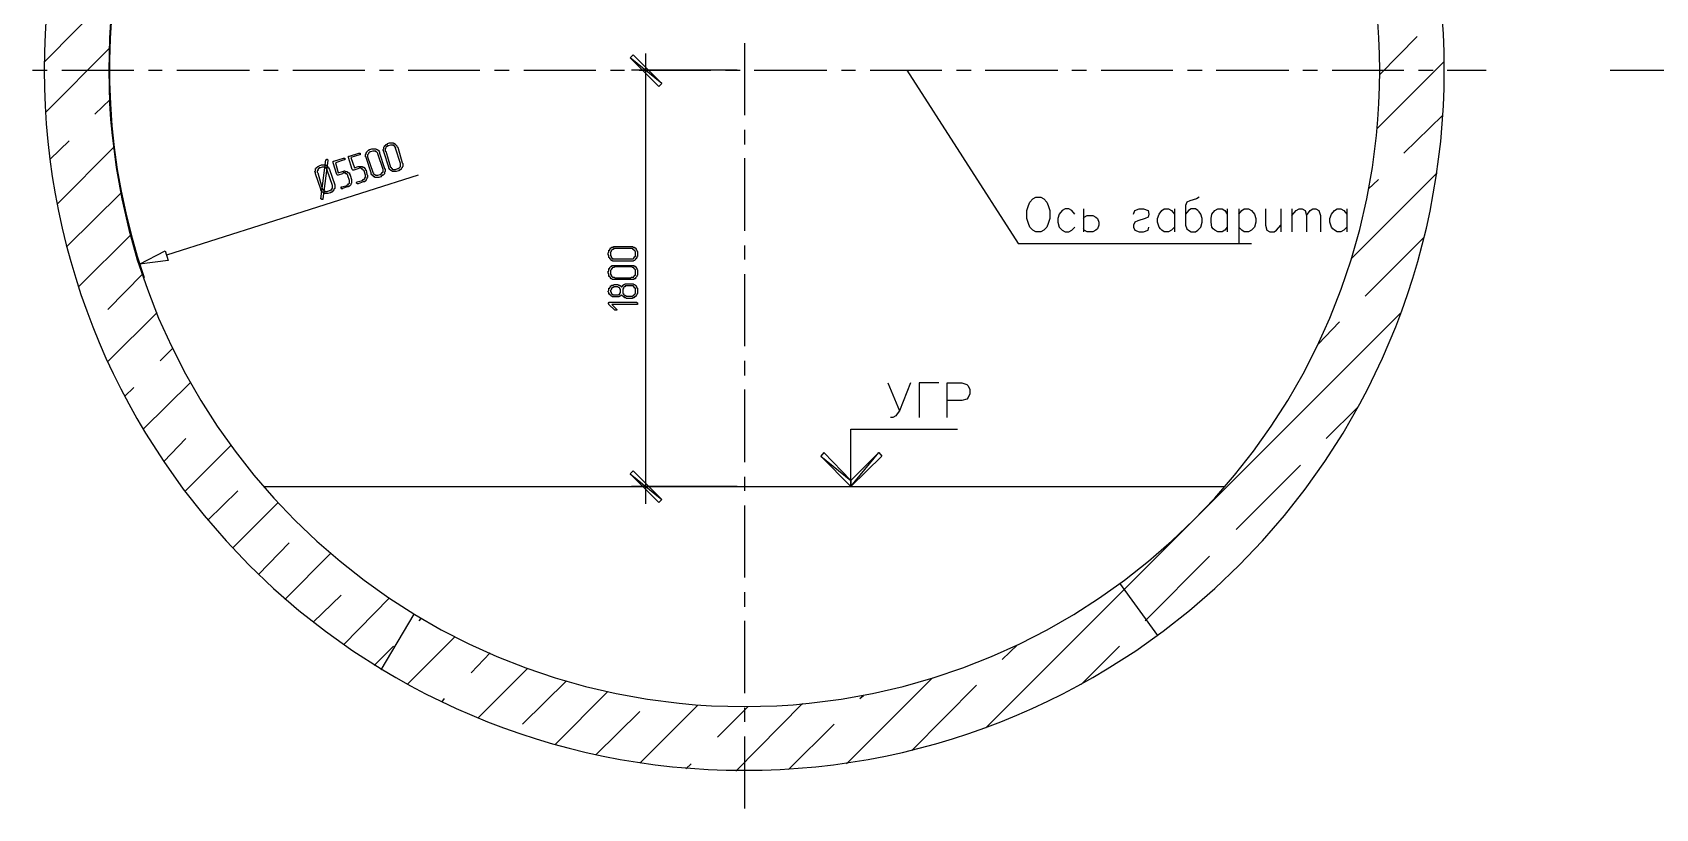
# Model space of a CAD drawing. Header units: millimetres. Extents: x 1 to 1188, y 1 to 840.
# Drawn here: x 574 to 714.5, y 200.3 to 267.4 of the extents above; entities that cross this region are included whole.
import ezdxf

# ---------------------------------------------------------------- set-up
doc = ezdxf.new("R2010")
doc.units = ezdxf.units.MM
doc.layers.add('GEOMETRY', color=7, linetype='Continuous')
doc.layers.add('TEXT_OUTLINE', color=7, linetype='Continuous')

msp = doc.modelspace()

# ---------------------------------------------------------------- linework, layer by layer
at = {"layer": 'GEOMETRY'}
for points in [[(575.06, 264.93), (580.52, 270.45)], [(690.63, 263.79), (693.87, 267.09)], [(575.13, 260.55), (580.65, 266.07)], [(627.07, 265.63), (627.07, 226.64)], [(635.64, 266.52), (635.64, 260.29)], [(690.38, 259.09), (696.22, 264.93)], [(573.98, 264.17), (575.25, 264.17)], [(576.52, 264.17), (582.75, 264.17)], [(584.02, 264.17), (585.22, 264.17)], [(586.49, 264.17), (592.78, 264.17)], [(593.99, 264.17), (595.26, 264.17)], [(596.53, 264.17), (602.75, 264.17)], [(604.02, 264.17), (605.23, 264.17)], [(606.5, 264.17), (612.72, 264.17)], [(613.99, 264.17), (615.26, 264.17)], [(616.53, 264.17), (622.75, 264.17)], [(624.02, 264.17), (625.23, 264.17)], [(635.01, 264.17), (625.86, 264.17)], [(626.5, 264.17), (632.72, 264.17)], [(633.99, 264.17), (635.26, 264.17)], [(636.47, 264.17), (642.75, 264.17)], [(644.02, 264.17), (645.23, 264.17)], [(646.5, 264.17), (652.72, 264.17)], [(649.68, 264.17), (659.33, 249.18), (679.52, 249.18)], [(653.99, 264.17), (655.26, 264.17)], [(656.47, 264.17), (662.76, 264.17)], [(663.96, 264.17), (665.23, 264.17)], [(666.5, 264.17), (672.73, 264.17)], [(674, 264.17), (675.27, 264.17)], [(676.47, 264.17), (682.76, 264.17)], [(683.97, 264.17), (685.24, 264.17)], [(686.51, 264.17), (692.73, 264.17)], [(694, 264.17), (695.27, 264.17)], [(696.48, 264.17), (699.84, 264.17)], [(710.57, 264.17), (718.38, 264.17)], [(579.38, 260.36), (580.71, 261.63)], [(692.73, 256.99), (696.09, 260.29)], [(635.64, 259.02), (635.64, 257.75)], [(575.51, 256.48), (577.16, 258.07)], [(576.14, 252.61), (581.03, 257.5)], [(635.64, 256.55), (635.64, 250.26)], [(607.38, 255.09), (585.6, 248.17)], [(688.16, 247.85), (695.59, 255.28)], [(689.62, 253.88), (690.51, 254.71)], [(576.97, 248.93), (581.67, 253.56)], [(675.01, 253.18), (674.76, 253.05), (674.19, 252.86), (673.93, 252.74), (673.81, 252.48), (673.81, 250.77), (673.93, 250.45), (674.06, 250.32), (674.31, 250.2), (674.69, 250.2), (674.88, 250.32), (675.14, 250.58), (675.27, 251.02), (675.27, 251.34), (675.14, 251.72), (675.01, 251.91), (674.88, 252.04), (674.69, 252.17), (674.31, 252.17), (674.06, 252.04), (673.81, 251.72)], [(664.22, 251.72), (663.96, 252.04), (663.71, 252.17), (663.39, 252.17), (663.14, 252.04), (662.88, 251.72), (662.76, 251.34), (662.76, 251.02), (662.88, 250.58), (663.14, 250.32), (663.39, 250.2), (663.71, 250.2), (663.96, 250.32), (664.22, 250.58)], [(664.98, 252.17), (664.98, 250.2)], [(664.98, 251.34), (665.04, 251.47), (665.3, 251.59), (665.8, 251.59), (666.06, 251.47), (666.19, 251.34), (666.31, 251.02), (666.31, 250.77), (666.19, 250.45), (666.06, 250.32), (665.8, 250.2), (665.3, 250.2), (665.04, 250.32), (664.98, 250.45)], [(669.3, 251.72), (669.42, 252.04), (669.81, 252.17), (670.19, 252.17), (670.57, 252.04), (670.63, 251.72), (670.57, 251.47), (670.31, 251.34), (669.68, 251.15), (669.42, 251.02), (669.3, 250.77), (669.3, 250.58), (669.42, 250.32), (669.81, 250.2), (670.19, 250.2), (670.57, 250.32), (670.63, 250.58)], [(672.85, 250.58), (672.6, 250.32), (672.34, 250.2), (671.96, 250.2), (671.77, 250.32), (671.65, 250.45), (671.52, 250.58), (671.39, 251.02), (671.39, 251.34), (671.52, 251.72), (671.77, 252.04), (671.96, 252.17), (672.34, 252.17), (672.6, 252.04), (672.85, 251.72)], [(672.85, 252.17), (672.85, 250.2)], [(677.43, 250.58), (677.23, 250.32), (676.98, 250.2), (676.6, 250.2), (676.35, 250.32), (676.22, 250.45), (676.09, 250.58), (676.03, 251.02), (676.03, 251.34), (676.09, 251.72), (676.35, 252.04), (676.6, 252.17), (676.98, 252.17), (677.23, 252.04), (677.43, 251.72)], [(677.43, 252.17), (677.43, 250.2)], [(678.44, 252.17), (678.44, 249.18)], [(678.44, 251.72), (678.69, 252.04), (678.89, 252.17), (679.27, 252.17), (679.52, 252.04), (679.78, 251.72), (679.9, 251.34), (679.9, 251.02), (679.78, 250.58), (679.52, 250.32), (679.27, 250.2), (678.89, 250.2), (678.69, 250.32), (678.44, 250.58)], [(680.73, 252.17), (680.73, 250.77), (680.85, 250.32), (681.11, 250.2), (681.49, 250.2), (681.68, 250.32), (682.06, 250.77)], [(682.06, 252.17), (682.06, 250.2)], [(683.01, 252.17), (683.01, 250.2)], [(683.01, 251.59), (683.39, 252.04), (683.65, 252.17), (683.9, 252.17), (684.16, 252.04), (684.28, 251.59), (684.28, 250.2)], [(684.28, 251.59), (684.6, 252.04), (684.85, 252.17), (685.11, 252.17), (685.36, 252.04), (685.49, 251.59), (685.49, 250.2)], [(687.78, 250.58), (687.52, 250.32), (687.27, 250.2), (686.95, 250.2), (686.7, 250.32), (686.57, 250.45), (686.44, 250.58), (686.32, 251.02), (686.32, 251.34), (686.44, 251.72), (686.7, 252.04), (686.95, 252.17), (687.27, 252.17), (687.52, 252.04), (687.78, 251.72)], [(687.78, 252.17), (687.78, 250.2)], [(577.98, 245.43), (582.49, 249.94)], [(635.64, 248.99), (635.64, 247.78)], [(689.36, 244.61), (694.44, 249.69)], [(580.52, 243.47), (583.51, 246.51)], [(635.64, 246.51), (635.64, 240.29)], [(580.52, 238.96), (584.78, 243.21)], [(674.82, 225.56), (692.48, 243.21)], [(685.3, 240.48), (687.14, 242.39)], [(585.03, 239.02), (586.11, 240.1)], [(635.64, 239.02), (635.64, 237.75)], [(581.98, 235.97), (582.75, 236.73)], [(583.57, 233.12), (587.7, 237.18)], [(635.64, 236.54), (635.64, 230.26)], [(648.03, 237.12), (649.04, 234.7)], [(649.99, 237.12), (649.04, 234.7), (648.85, 234.45), (648.72, 234.26), (648.47, 234.13), (648.28, 234.13)], [(652.47, 237.12), (650.76, 237.12), (650.76, 234.13)], [(653.17, 234.13), (653.17, 237.12), (654.44, 237.12), (654.88, 236.99), (655.01, 236.86), (655.14, 236.54), (655.14, 236.16), (655.01, 235.85), (654.88, 235.72), (654.44, 235.59), (653.17, 235.59)], [(686, 232.29), (688.73, 235.02)], [(585.35, 230.32), (587.26, 232.29)], [(644.85, 228.16), (647.26, 231.08), (647.52, 230.77), (644.85, 228.16), (644.85, 233.12), (654.06, 233.12)], [(587.19, 227.72), (591.19, 231.72)], [(678.19, 224.42), (683.78, 230)], [(589.16, 225.24), (591.76, 227.78)], [(594.05, 228.16), (677.23, 228.16)], [(635.01, 228.16), (625.86, 228.16)], [(635.64, 228.99), (635.64, 227.78)], [(638.12, 228.16), (647.9, 228.16)], [(591.32, 222.83), (595.26, 226.77)], [(635.64, 226.51), (635.64, 220.29)], [(656.53, 207.27), (674.19, 224.92)], [(593.54, 220.54), (596.21, 223.27)], [(595.83, 218.38), (599.83, 222.38)], [(670.31, 216.54), (675.9, 222.13)], [(668.09, 219.78), (671.39, 215.27)], [(598.3, 216.42), (600.72, 218.76)], [(600.91, 214.45), (604.91, 218.51)], [(635.64, 219.02), (635.64, 217.75)], [(607, 217.11), (604.15, 212.29)], [(607.45, 216.54), (607.64, 216.73)], [(635.64, 216.54), (635.64, 210.26)], [(606.43, 211.02), (610.56, 215.14)], [(603.58, 212.67), (605.23, 214.32)], [(611.96, 212.03), (613.61, 213.75)], [(657.93, 213.18), (659.26, 214.45)], [(664.79, 211.02), (668.09, 214.32)], [(612.53, 208.1), (616.85, 212.41)], [(616.4, 207.59), (620.21, 211.33)], [(644.47, 204.16), (651.9, 211.59)], [(650.12, 205.3), (655.71, 210.95)], [(609.42, 209.49), (609.67, 209.81)], [(619.2, 205.81), (623.77, 210.38)], [(645.61, 209.81), (645.93, 210.07)], [(622.75, 204.92), (626.56, 208.67)], [(626.56, 204.22), (631.58, 209.24)], [(633.29, 206.45), (635.96, 209.11)], [(634.88, 203.53), (640.66, 209.37)], [(635.64, 208.99), (635.64, 207.78)], [(639.45, 203.65), (643.39, 207.59)], [(635.64, 206.51), (635.64, 200.29)], [(630.56, 203.72), (631.01, 204.16)]]:
    msp.add_lwpolyline(points, dxfattribs=at)
for points in [[(628.47, 263.02), (625.74, 265.25), (625.99, 265.5)], [(628.21, 262.77), (628.47, 263.02), (625.74, 265.25)], [(604.46, 255.66), (604.53, 255.59), (604.53, 255.4), (604.46, 255.34), (604.46, 255.21), (604.34, 255.09), (604.27, 255.09), (604.27, 255.02), (604.21, 255.02), (604.15, 254.96), (603.96, 254.9), (603.64, 254.9), (603.64, 254.96), (603.51, 254.96), (603.51, 255.02), (603.45, 255.02), (603.45, 255.09), (603.38, 255.09), (603.38, 255.15), (603.32, 255.15), (603.32, 255.28), (602.88, 256.61), (602.88, 256.67), (602.81, 256.67), (602.81, 256.86), (602.88, 256.93), (602.88, 257.06), (602.94, 257.06), (602.94, 257.12), (603.07, 257.25), (603.13, 257.25), (603.13, 257.31), (603.19, 257.31), (603.38, 257.37), (603.7, 257.37), (603.77, 257.31), (603.83, 257.31), (603.89, 257.25), (603.96, 257.25), (603.96, 257.18), (604.02, 257.12), (604.02, 256.99)], [(604.34, 255.59), (603.89, 256.93), (603.89, 256.99), (603.77, 257.12), (603.7, 257.12), (603.7, 257.18), (603.45, 257.18), (603.26, 257.12), (603.19, 257.12), (603.07, 256.99), (603.07, 256.93), (603, 256.86), (603, 256.67), (603.45, 255.34), (603.45, 255.28), (603.51, 255.28), (603.51, 255.21), (603.58, 255.15), (603.64, 255.15), (603.7, 255.09), (603.89, 255.09), (604.08, 255.15), (604.15, 255.15), (604.27, 255.28), (604.27, 255.34), (604.34, 255.34)], [(605.99, 256.17), (606.05, 256.1), (606.05, 255.85), (605.99, 255.78), (605.99, 255.72), (605.92, 255.66), (605.92, 255.59), (605.86, 255.59), (605.8, 255.53), (605.73, 255.53), (605.73, 255.47), (605.67, 255.47), (605.48, 255.4), (605.16, 255.4), (605.1, 255.47), (605.03, 255.47), (605.03, 255.53), (604.97, 255.53), (604.91, 255.59), (604.91, 255.66), (604.84, 255.66), (604.84, 255.78), (604.4, 257.12), (604.4, 257.18), (604.34, 257.25), (604.34, 257.31), (604.4, 257.37), (604.4, 257.5), (604.46, 257.56), (604.46, 257.63), (604.53, 257.63), (604.53, 257.69), (604.59, 257.69), (604.59, 257.75), (604.72, 257.75), (604.72, 257.82), (604.91, 257.88), (605.23, 257.88), (605.23, 257.82), (605.35, 257.82), (605.35, 257.75), (605.42, 257.75), (605.54, 257.63), (605.54, 257.56), (605.61, 257.5)], [(605.86, 256.1), (605.42, 257.44), (605.42, 257.5), (605.35, 257.5), (605.35, 257.56), (605.29, 257.63), (605.23, 257.63), (605.23, 257.69), (604.97, 257.69), (604.78, 257.63), (604.72, 257.63), (604.72, 257.56), (604.65, 257.56), (604.59, 257.5), (604.59, 257.44), (604.53, 257.37), (604.53, 257.18), (604.59, 257.18), (604.97, 255.78), (605.03, 255.78), (605.03, 255.72), (605.1, 255.66), (605.16, 255.59), (605.42, 255.59), (605.61, 255.66), (605.73, 255.66), (605.73, 255.72), (605.86, 255.85)], [(600.15, 254.26), (600.15, 253.94), (600.08, 253.88), (600.08, 253.82), (599.89, 253.63), (599.83, 253.63), (599.83, 253.56), (599.76, 253.56), (599.57, 253.5), (599.26, 253.5), (599.26, 253.56), (599.19, 253.56), (599.13, 253.63), (599.07, 253.63), (599.07, 253.69), (599, 253.69), (599, 253.75), (598.94, 253.75), (598.94, 253.88), (598.49, 255.21), (598.49, 255.34), (598.43, 255.34), (598.43, 255.4), (598.49, 255.47), (598.49, 255.66), (598.56, 255.66), (598.56, 255.72), (598.68, 255.85), (598.75, 255.85), (598.81, 255.91), (599, 255.98), (599.38, 255.98), (599.38, 255.91), (599.45, 255.91), (599.51, 255.85), (599.57, 255.85), (599.57, 255.78), (599.64, 255.72), (599.64, 255.66), (599.7, 255.59)], [(599.96, 254.2), (599.51, 255.53), (599.51, 255.59), (599.45, 255.66), (599.45, 255.72), (599.38, 255.72), (599.32, 255.78), (599.07, 255.78), (598.88, 255.72), (598.81, 255.72), (598.81, 255.66), (598.75, 255.66), (598.68, 255.59), (598.68, 255.47), (598.62, 255.47), (598.62, 255.34), (598.68, 255.28), (599.07, 253.94), (599.13, 253.88), (599.13, 253.82), (599.19, 253.82), (599.19, 253.75), (599.26, 253.75), (599.26, 253.69), (599.51, 253.69), (599.7, 253.75), (599.76, 253.75), (599.83, 253.82), (599.89, 253.82), (599.89, 253.94), (599.96, 253.94)], [(599.57, 256.36), (599.13, 253.05), (599.13, 252.99), (599, 252.99), (599, 253.05), (598.94, 253.05), (599.38, 256.42), (599.45, 256.42), (599.45, 256.48), (599.51, 256.48), (599.57, 256.42)], [(601.61, 254.71), (601.61, 254.39), (601.54, 254.33), (601.54, 254.26), (601.42, 254.13), (601.35, 254.13), (601.35, 254.07), (601.23, 254.07), (600.84, 253.94), (600.78, 253.88), (600.78, 253.94), (600.72, 253.94), (600.72, 254.07), (600.78, 254.07), (601.23, 254.2), (601.23, 254.26), (601.29, 254.26), (601.35, 254.33), (601.42, 254.39), (601.42, 254.64), (601.29, 255.02), (601.29, 255.09), (601.23, 255.15), (601.23, 255.21), (601.1, 255.21), (601.1, 255.28), (600.91, 255.28), (600.84, 255.21), (600.46, 255.09), (600.4, 255.09), (600.34, 255.15), (600.02, 256.17), (600.02, 256.29), (600.08, 256.29), (600.91, 256.55), (601.03, 256.55), (601.03, 256.42), (600.97, 256.42), (600.21, 256.17), (600.46, 255.28), (600.84, 255.4), (600.91, 255.4), (600.97, 255.47), (601.03, 255.47), (601.03, 255.4), (601.23, 255.4), (601.23, 255.34), (601.29, 255.34), (601.35, 255.28), (601.42, 255.28), (601.42, 255.15), (601.48, 255.15), (601.48, 255.09)], [(602.94, 255.15), (603, 255.09), (603, 254.9), (602.94, 254.9), (602.94, 254.77), (602.88, 254.71), (602.88, 254.64), (602.81, 254.64), (602.81, 254.58), (602.75, 254.58), (602.75, 254.52), (602.62, 254.52), (602.18, 254.33), (602.11, 254.33), (602.11, 254.39), (602.05, 254.39), (602.05, 254.45), (602.11, 254.52), (602.56, 254.64), (602.62, 254.71), (602.69, 254.71), (602.69, 254.77), (602.75, 254.77), (602.75, 254.9), (602.81, 254.9), (602.81, 255.09), (602.69, 255.47), (602.62, 255.53), (602.62, 255.59), (602.56, 255.59), (602.49, 255.66), (602.43, 255.66), (602.37, 255.72), (602.3, 255.72), (602.24, 255.66), (601.8, 255.53), (601.73, 255.53), (601.67, 255.59), (601.35, 256.61), (601.35, 256.74), (601.42, 256.74), (602.24, 256.99), (602.37, 256.99), (602.37, 256.86), (602.3, 256.86), (601.54, 256.61), (601.86, 255.72), (602.18, 255.85), (602.56, 255.85), (602.56, 255.78), (602.69, 255.78), (602.69, 255.72), (602.75, 255.72), (602.75, 255.66), (602.81, 255.59), (602.81, 255.53), (602.88, 255.53)], [(660.85, 253.18), (661.3, 253.18), (661.55, 253.05), (661.8, 252.74), (661.93, 252.48), (662.06, 252.04), (662.06, 251.34), (661.93, 250.9), (661.8, 250.58), (661.55, 250.32), (661.3, 250.2), (660.85, 250.2), (660.6, 250.32), (660.34, 250.58), (660.22, 250.9), (660.09, 251.34), (660.09, 252.04), (660.22, 252.48), (660.34, 252.74), (660.6, 253.05)], [(625.8, 248.93), (625.93, 248.93), (625.99, 248.86), (626.12, 248.86), (626.12, 248.8), (626.18, 248.8), (626.18, 248.74), (626.24, 248.74), (626.24, 248.67), (626.31, 248.61), (626.31, 248.55), (626.37, 248.48), (626.37, 248.04), (626.31, 248.04), (626.31, 247.91), (626.24, 247.91), (626.24, 247.85), (626.18, 247.85), (626.18, 247.78), (626.12, 247.72), (626.05, 247.72), (625.99, 247.66), (624.21, 247.66), (624.21, 247.72), (624.08, 247.72), (624.08, 247.78), (624.02, 247.78), (624.02, 247.85), (623.96, 247.85), (623.96, 247.91), (623.89, 247.98), (623.89, 248.17), (623.83, 248.17), (623.83, 248.36), (623.89, 248.42), (623.89, 248.61), (623.96, 248.61), (623.96, 248.67), (624.02, 248.74), (624.02, 248.8), (624.08, 248.8), (624.15, 248.86), (624.28, 248.86), (624.28, 248.93)], [(625.8, 248.74), (624.28, 248.74), (624.28, 248.67), (624.15, 248.67), (624.15, 248.61), (624.08, 248.55), (624.08, 248.48), (624.02, 248.42), (624.02, 248.1), (624.08, 248.1), (624.08, 247.98), (624.15, 247.98), (624.15, 247.91), (624.21, 247.91), (624.21, 247.85), (625.99, 247.85), (626.05, 247.91), (626.05, 247.98), (626.12, 247.98), (626.12, 248.04), (626.18, 248.04), (626.18, 248.48), (626.12, 248.55), (626.12, 248.61), (626.05, 248.61), (626.05, 248.67), (625.99, 248.67), (625.93, 248.74)], [(585.48, 248.55), (585.73, 247.72), (583.25, 247.4)], [(625.8, 247.28), (626.05, 247.28), (626.12, 247.21), (626.18, 247.21), (626.18, 247.15), (626.31, 247.02), (626.31, 246.96), (626.37, 246.89), (626.37, 246.45), (626.31, 246.39), (626.31, 246.32), (626.18, 246.2), (626.18, 246.13), (626.05, 246.13), (626.05, 246.07), (624.21, 246.07), (624.15, 246.13), (624.08, 246.13), (624.02, 246.2), (624.02, 246.26), (623.96, 246.26), (623.96, 246.32), (623.89, 246.32), (623.89, 246.58), (623.83, 246.58), (623.83, 246.77), (623.89, 246.77), (623.89, 247.02), (623.96, 247.02), (623.96, 247.09), (624.02, 247.15), (624.08, 247.21), (624.15, 247.21), (624.15, 247.28)], [(625.8, 247.15), (624.34, 247.15), (624.34, 247.09), (624.21, 247.09), (624.15, 247.02), (624.15, 246.96), (624.08, 246.96), (624.08, 246.89), (624.02, 246.83), (624.02, 246.51), (624.08, 246.45), (624.08, 246.39), (624.15, 246.39), (624.15, 246.32), (624.21, 246.26), (624.34, 246.26), (624.4, 246.2), (625.8, 246.2), (625.86, 246.26), (626.05, 246.26), (626.05, 246.32), (626.12, 246.39), (626.12, 246.45), (626.18, 246.45), (626.18, 246.89), (626.12, 246.96), (626.12, 247.02), (626.05, 247.02), (626.05, 247.09), (625.93, 247.09), (625.86, 247.15)], [(625.8, 245.69), (625.99, 245.69), (626.05, 245.63), (626.12, 245.63), (626.18, 245.56), (626.24, 245.5), (626.24, 245.43), (626.31, 245.43), (626.31, 245.31), (626.37, 245.31), (626.37, 244.86), (626.31, 244.8), (626.31, 244.74), (626.24, 244.67), (626.24, 244.61), (626.18, 244.61), (626.18, 244.55), (626.12, 244.55), (626.05, 244.48), (625.93, 244.48), (625.93, 244.42), (625.42, 244.42), (625.36, 244.48), (625.23, 244.48), (625.23, 244.55), (625.16, 244.55), (625.04, 244.67), (624.97, 244.74), (624.97, 244.67), (624.91, 244.67), (624.91, 244.61), (624.78, 244.61), (624.78, 244.55), (624.21, 244.55), (624.15, 244.61), (624.08, 244.61), (624.08, 244.67), (624.02, 244.67), (624.02, 244.74), (623.96, 244.74), (623.96, 244.8), (623.89, 244.8), (623.89, 244.93), (623.83, 244.99), (623.83, 245.05), (623.89, 245.12), (623.89, 245.31), (623.96, 245.31), (623.96, 245.37), (624.02, 245.43), (624.02, 245.5), (624.08, 245.5), (624.15, 245.56), (624.28, 245.56), (624.34, 245.63), (624.66, 245.63), (624.72, 245.56), (624.85, 245.56), (624.85, 245.5), (624.91, 245.5), (624.97, 245.43), (625.04, 245.43), (625.04, 245.5), (625.1, 245.5), (625.1, 245.56), (625.16, 245.56), (625.16, 245.63), (625.23, 245.63), (625.29, 245.69)], [(624.59, 245.43), (624.28, 245.43), (624.28, 245.37), (624.15, 245.37), (624.15, 245.31), (624.08, 245.24), (624.08, 245.18), (624.02, 245.12), (624.02, 244.99), (624.08, 244.99), (624.08, 244.86), (624.15, 244.86), (624.15, 244.8), (624.21, 244.8), (624.21, 244.74), (624.72, 244.74), (624.78, 244.8), (624.85, 244.8), (624.85, 244.86), (624.91, 244.93), (624.91, 245.24), (624.85, 245.24), (624.85, 245.31), (624.78, 245.37), (624.72, 245.37), (624.66, 245.43)], [(625.8, 245.5), (625.29, 245.5), (625.29, 245.43), (625.23, 245.43), (625.16, 245.37), (625.16, 245.31), (625.1, 245.24), (625.1, 244.86), (625.16, 244.86), (625.16, 244.74), (625.23, 244.74), (625.23, 244.67), (625.36, 244.67), (625.36, 244.61), (625.93, 244.61), (625.99, 244.67), (626.05, 244.67), (626.05, 244.74), (626.12, 244.74), (626.12, 244.8), (626.18, 244.86), (626.18, 245.31), (626.12, 245.31), (626.12, 245.37), (625.99, 245.5)], [(626.24, 244.1), (626.31, 244.1), (626.31, 244.04), (626.37, 244.04), (626.37, 243.91), (624.15, 243.91), (624.53, 243.53), (624.59, 243.47), (624.59, 243.4), (624.4, 243.4), (623.89, 243.91), (623.89, 243.97), (623.83, 243.97), (623.89, 244.04), (623.89, 244.1)], [(642.5, 231.08), (642.25, 230.77), (644.85, 228.67)], [(642.25, 230.77), (644.85, 228.67), (644.85, 228.16)], [(644.85, 228.67), (644.85, 228.16), (647.26, 231.08)], [(625.99, 229.5), (625.74, 229.24), (628.47, 227.02)], [(625.74, 229.24), (628.47, 227.02), (628.21, 226.77)]]:
    msp.add_lwpolyline(points, close=True, dxfattribs=at)
at = {"layer": 'TEXT_OUTLINE'}
for points in [[(575.18, 268.86), (575.08, 267.32), (575.02, 265.76), (575, 264.2)], [(580.84, 268.79), (580.72, 266.91), (580.66, 265.03), (580.66, 263.14), (580.73, 261.25), (580.86, 259.36), (581.06, 257.47), (581.33, 255.58), (581.66, 253.7), (582.06, 251.82), (582.53, 249.95), (583.06, 248.09), (583.66, 246.24)], [(696.22, 264.2), (696.2, 265.76), (696.14, 267.32), (696.04, 268.86)], [(580.75, 268.37), (580.66, 266.97), (580.61, 265.56), (580.59, 264.14)], [(690.63, 264.14), (690.61, 265.56), (690.56, 266.97), (690.47, 268.37)], [(575, 264.2), (575.02, 262.63), (575.08, 261.08), (575.18, 259.54), (575.31, 258), (575.49, 256.48), (575.7, 254.97), (575.95, 253.47), (576.23, 251.98), (576.55, 250.51), (576.91, 249.05), (577.3, 247.61), (577.73, 246.18), (578.18, 244.76), (578.68, 243.36), (579.2, 241.97), (579.76, 240.61), (580.35, 239.26), (580.98, 237.92), (581.63, 236.61), (582.32, 235.31), (583.03, 234.03), (583.78, 232.77), (585.35, 230.31), (587.04, 227.93), (588.84, 225.65), (590.75, 223.45), (592.75, 221.34), (594.86, 219.33), (597.06, 217.43), (599.35, 215.63), (601.72, 213.94), (604.18, 212.36), (605.44, 211.62), (606.72, 210.9), (608.02, 210.22), (609.33, 209.57), (610.67, 208.94), (612.02, 208.35), (613.39, 207.79), (614.77, 207.27), (616.17, 206.77), (617.59, 206.31), (619.02, 205.89), (620.46, 205.5), (621.92, 205.14), (623.4, 204.82), (624.88, 204.54), (626.38, 204.29), (627.89, 204.08), (629.41, 203.9), (630.95, 203.77), (632.49, 203.67), (634.05, 203.61), (635.61, 203.59)], [(635.61, 203.59), (637.17, 203.61), (638.73, 203.67), (640.27, 203.77), (641.81, 203.9), (643.33, 204.08), (644.84, 204.29), (646.34, 204.54), (647.83, 204.82), (649.3, 205.14), (650.76, 205.5), (652.2, 205.89), (653.63, 206.31), (655.05, 206.77), (656.45, 207.27), (657.83, 207.79), (659.2, 208.35), (660.55, 208.94), (661.89, 209.57), (663.2, 210.22), (664.5, 210.9), (665.78, 211.62), (667.04, 212.36), (669.5, 213.94), (671.87, 215.63), (674.16, 217.43), (676.36, 219.33), (678.47, 221.34), (680.48, 223.45), (682.38, 225.65), (684.18, 227.93), (685.87, 230.31), (687.45, 232.77), (688.19, 234.03), (688.91, 235.31), (689.59, 236.61), (690.24, 237.92), (690.87, 239.26), (691.46, 240.61), (692.02, 241.97), (692.54, 243.36), (693.04, 244.76), (693.5, 246.18), (693.92, 247.61), (694.31, 249.05), (694.67, 250.51), (694.99, 251.98), (695.27, 253.47), (695.52, 254.97), (695.73, 256.48), (695.91, 258), (696.04, 259.54), (696.14, 261.08), (696.2, 262.63), (696.22, 264.2)], [(580.59, 264.14), (580.61, 262.72), (580.66, 261.3), (580.75, 259.9), (580.87, 258.51), (581.22, 255.76), (581.71, 253.05), (582.32, 250.38), (583.06, 247.77), (583.93, 245.22), (584.91, 242.72), (586.01, 240.28), (587.23, 237.91), (588.55, 235.6), (589.98, 233.37), (591.52, 231.21), (593.15, 229.14), (594.88, 227.14), (596.7, 225.23), (598.61, 223.41), (600.61, 221.68), (602.69, 220.04), (604.85, 218.51), (607.08, 217.08), (609.38, 215.75), (611.76, 214.54), (614.19, 213.44), (616.69, 212.45), (619.25, 211.59), (621.86, 210.85), (624.52, 210.23), (627.23, 209.75), (629.98, 209.4), (631.38, 209.27), (632.78, 209.18), (634.19, 209.13), (635.61, 209.11)], [(635.61, 209.11), (637.03, 209.13), (638.44, 209.18), (639.84, 209.27), (641.24, 209.4), (643.99, 209.75), (646.7, 210.23), (649.36, 210.85), (651.97, 211.59), (654.53, 212.45), (657.03, 213.44), (659.47, 214.54), (661.84, 215.75), (664.14, 217.08), (666.37, 218.51), (668.53, 220.04), (670.61, 221.68), (672.61, 223.41), (674.52, 225.23), (676.34, 227.14), (678.07, 229.14), (679.7, 231.21), (681.24, 233.37), (682.67, 235.6), (683.99, 237.91), (685.21, 240.28), (686.31, 242.72), (687.29, 245.22), (688.16, 247.77), (688.9, 250.38), (689.51, 253.05), (690, 255.76), (690.35, 258.51), (690.47, 259.9), (690.56, 261.3), (690.61, 262.72), (690.63, 264.14)]]:
    msp.add_lwpolyline(points, dxfattribs=at)

doc.saveas('drawing.dxf')
